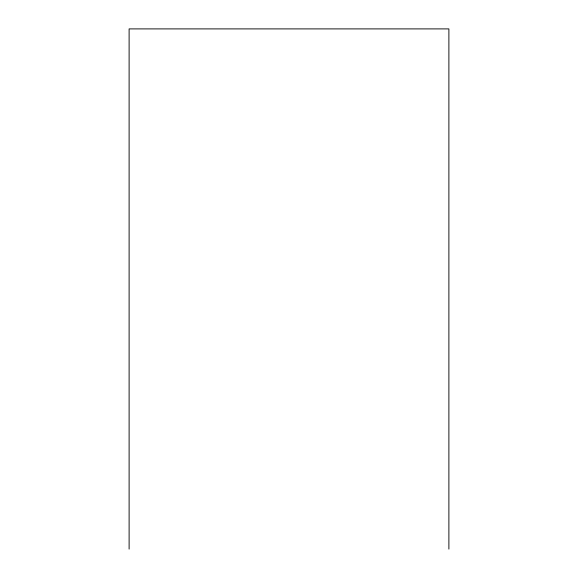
<?xml version="1.0" encoding="UTF-8"?>
<svg xmlns="http://www.w3.org/2000/svg" width="578" height="578" viewBox="0 0 578 578"><rect width="100%" height="100%" fill="white"/><g stroke="black" fill="none" stroke-linecap="round" stroke-linejoin="round"><path stroke-width="0.87" d="M448.889 549.1L448.889 28.9L129.111 28.9L129.111 549.1"/></g></svg>
